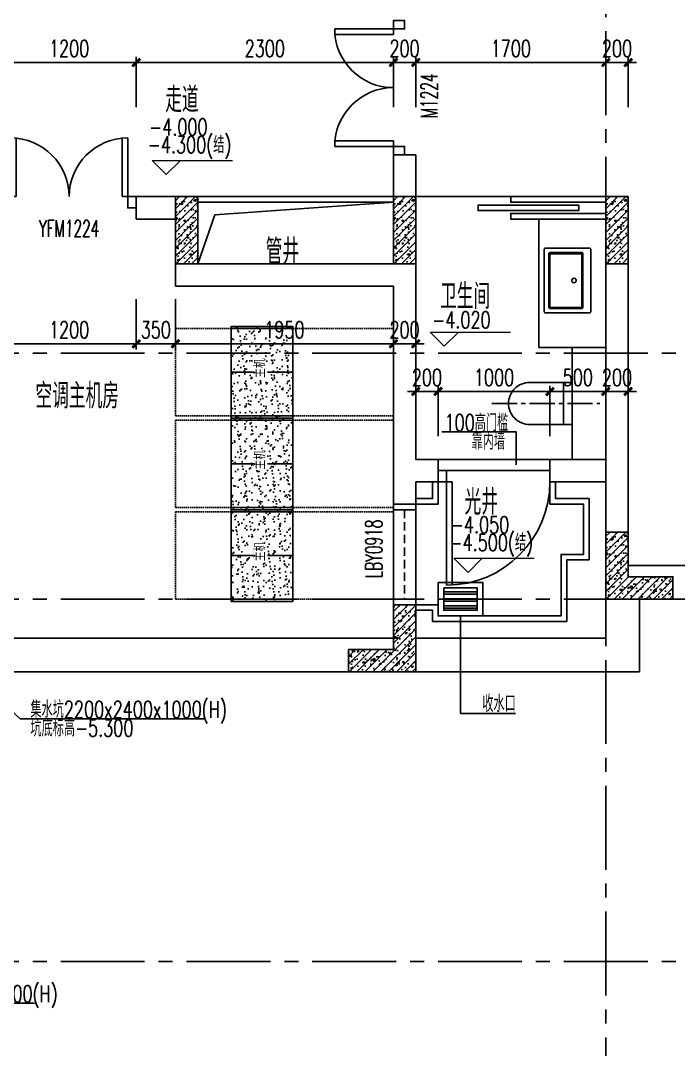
# Model space of a CAD drawing. Extents: x -395226 to -176901, y -140672 to 68263.
# Drawn here: x -380558 to -374675, y 41292 to 50495 of the extents above; entities that cross this region are included whole.
import ezdxf
from ezdxf.enums import TextEntityAlignment as Align

# ---------------------------------------------------------------- set-up
doc = ezdxf.new("R2010")
doc.units = 0
doc.header["$LTSCALE"] = 1000
doc.header["$MEASUREMENT"] = 0
for name, pattern in [('ACAD_ISO08W100', [36, 24, -3, 6, -3]), ('HIDDEN', [0.375, 0.25, -0.125]), ('HIDDEN2', [0.1875, 0.125, -0.0625]), ('Plans$0$CENTER2', [1.125, 0.75, -0.125, 0.125, -0.125])]:
    doc.linetypes.add(name, pattern=pattern)
doc.layers.get('0').update_dxf_attribs({"linetype": 'CONTINUOUS'})
doc.layers.get('Defpoints').update_dxf_attribs({"linetype": 'CONTINUOUS'})
for name, color, linetype in [('A-COLUMN', 1, 'CONTINUOUS'), ('A-COLUMN-hatch', 252, 'CONTINUOUS'), ('A-DIM', 201, 'CONTINUOUS'), ('A-DOTE', 8, 'ACAD_ISO08W100'), ('A-FIN-GRAN', 34, 'CONTINUOUS'), ('A-FUR', 251, 'CONTINUOUS'), ('A-LINE', 8, 'CONTINUOUS'), ('A-LVTRY', 147, 'CONTINUOUS'), ('A-NOTE', 150, 'CONTINUOUS'), ('A-RAIN', 6, 'CONTINUOUS'), ('A-TEXT-CN', 31, 'CONTINUOUS'), ('A-WALL', 2, 'CONTINUOUS'), ('A-WINDOW', 4, 'CONTINUOUS'), ('A-WINDOW-TEXT', 93, 'CONTINUOUS'), ('Plans$0$Grid', 9, 'Plans$0$CENTER2')]:
    doc.layers.add(name, color=color, linetype=linetype)
doc.layers.add('A-LEVEL', color=135, linetype='CONTINUOUS', lineweight=0)
doc.styles.add('_HZTXT', font='tjromans.shx', dxfattribs={"width": 0.7, "bigfont": 'tjhztxt.shx'})
doc.styles.add('DIM_FONT', font='SIMPLEX', dxfattribs={"width": 0.7, "bigfont": 'GBCBIG'})
doc.styles.add('Plans$0$Plans$0$HZF', font='ROMANS2.shx', dxfattribs={"width": 0.7, "bigfont": 'HZDF2.shx'})
doc.styles.add('PRC-S', font='tjromans.shx', dxfattribs={"width": 0.7, "bigfont": 'tjhztxt.shx'})
doc.styles.add('TJHZTXT', font='tjromans.shx', dxfattribs={"width": 0.8, "bigfont": 'tjhztxt.shx'})
doc.styles.add('zjz', font='tjromans.shx', dxfattribs={"width": 0.7, "height": 500, "bigfont": 'tjhztxt.shx'})
doc.dimstyles.new('DIM100', dxfattribs={"dimscale": 100, "dimtxt": 3, "dimasz": 0.01, "dimexe": 1, "dimexo": 1, "dimgap": 1, "dimtad": 1, "dimdec": 0, "dimzin": 0, "dimdsep": 46, "dimtxsty": 'DIM_FONT', "dimblk1": '_DIMX', "dimblk2": '_DIMX', "dimsah": 1, "dimcen": 0.01, "dimclrd": 256, "dimclre": 256, "dimclrt": 7, "dimadec": 0, "dimazin": 0, "dimtfac": 1, "dimtdec": 0, "dimtix": 1, "dimtmove": 2, "dimatfit": 3, "dimldrblk": '_DIMX', "dimfxl": 0, "dimtolj": 1, "dimtzin": 5, "dimarcsym": 0})

# ---------------------------------------------------------------- blocks, each defined once
blk = doc.blocks.new('Grid')
at = {"layer": 'Plans$0$Grid', "color": 8}
for p, q in [((-10948.2, 23320), (-10948.2, -15380)), ((-28198.2, 11440), (8601.8, 11440)), ((-28198.2, 9240), (8601.8, 9240)), ((-28198.2, 6000), (8601.8, 6000))]:
    blk.add_line(p, q, dxfattribs=at)
blk = doc.blocks.new('Plans$0$duravit-built in wash basin_03175800_plan')
at = {"ltscale": 400}
for points in [[(-415, 280), (-415, -280, 0.414214), (-405, -290), (-10, -290, 0.414214), (0, -280), (0, 280, 0.414214), (-10, 290), (-405, 290, 0.414214)], [(-375, 240), (-375, -240, 0.414214), (-365, -250), (-80, -250, 0.414214), (-70, -240), (-70, 240, 0.414214), (-80, 250), (-365, 250, 0.414214)]]:
    blk.add_lwpolyline(points, format="xyb", close=True, dxfattribs=at)
blk.add_lwpolyline([(-365, 240), (-365, -240), (-80, -240), (-80, 240)], close=True, dxfattribs=at)
blk.add_circle((-150, 0), 20, dxfattribs=at)
blk = doc.blocks.new('Plans$0$CLOSET P')
blk.add_lwpolyline([(382.5, 187.5), (0, 187.5), (0, -187.5), (382.5, -187.5, 0.414214), (570, 0), (570, 0, 0.414214)], format="xyb", close=True)
blk.add_lwpolyline([(80, -187.5), (80, 187.5)])
at = {"color": 8, "linetype": 'Plans$0$CENTER2', "ltscale": 0.3}
blk.add_lwpolyline([(718.8, 0), (-245.5, 0)], dxfattribs=at)
blk = doc.blocks.new('Plans$0$Plans$0$a')
h = blk.add_hatch()
h.set_pattern_fill('AR-SAND', color=256, scale=50, style=0)
h.set_pattern_definition([(37.5, (0, 0), (-3.149668, 96.3411885), [0, -76, 0, -85, 0, -81.25]), (7.5, (0, 0), (88.488835, 141.107303), [0, -41, 0, -68.5, 0, -26.25]), (327.5, (-61.5, 0), (155.707093, 0.2829527), [0, -25, 0, -90, 0, -117.5]), (317.5, (-61.5, 0), (150.30633, 43.883778), [0, -12.5, 0, -59, 0, -67.5])])
h.paths.add_polyline_path([(-217850.1, 1277689.8), (-217850.1, 1277139.8), (-217070.1, 1277139.8), (-217070.1, 1277689.8)])
h.paths.add_polyline_path([(-217850.1, 1277689.8), (-217870.1, 1277689.8), (-217870.1, 1277139.8), (-217850.1, 1277139.8)])
h.paths.add_polyline_path([(-217050.1, 1277689.8), (-217070.1, 1277689.8), (-217070.1, 1277139.8), (-217050.1, 1277139.8)])
h.paths.add_polyline_path([(-217535.9, 1277359), (-217336.5, 1277359), (-217336.5, 1277509), (-217535.9, 1277509)], flags=24)
for p, q in [((-217460.1, 1277689.8), (-217460.1, 1277482.1)), ((-217460.1, 1277364.9), (-217460.1, 1277139.8))]:
    blk.add_line(p, q)
at = {"linetype": 'HIDDEN2', "ltscale": 0.1}
for points in [[(-217850.1, 1277689.8), (-217070.1, 1277689.8), (-217070.1, 1278189.8), (-217850.1, 1278189.8)], [(-217850.1, 1277139.8), (-217070.1, 1277139.8), (-217070.1, 1276239.8), (-217850.1, 1276239.8)]]:
    blk.add_lwpolyline(points, close=True, dxfattribs=at)
for points in [[(-217870.1, 1277689.8), (-217850.1, 1277689.8), (-217850.1, 1277139.8), (-217870.1, 1277139.8)], [(-217850.1, 1277139.8), (-217070.1, 1277139.8), (-217070.1, 1277689.8), (-217850.1, 1277689.8)], [(-217070.1, 1277689.8), (-217050.1, 1277689.8), (-217050.1, 1277139.8), (-217070.1, 1277139.8)]]:
    blk.add_lwpolyline(points, close=True)
at = {"style": 'Plans$0$Plans$0$HZF', "width": 0.7}
blk.add_text('主机', height=100, dxfattribs=at).set_placement((-217510.9, 1277384))
blk = doc.blocks.new('D12')
for p, q in [((75, 0), (75, 525)), ((125, 0), (125, 522.6)), ((1075, 0), (1075, 522.6)), ((1125, 0), (1125, 525)), ((75, 0), (125, 0)), ((1125, 0), (1075, 0))]:
    blk.add_line(p, q)
for points in [[(75, 0), (0, 0), (0, -100), (75, -100)], [(1125, 0), (1200, 0), (1200, -100), (1125, -100)]]:
    blk.add_lwpolyline(points, close=True)
for centre, start, end in [((75, 0), 0, 90), ((1125, 0), 90, 180)]:
    blk.add_arc(centre, 525, start, end)
blk = doc.blocks.new('D10')
for p, q in [((75, 0), (75, 925)), ((125, 0), (125, 923.64766)), ((75, 0), (125, 0))]:
    blk.add_line(p, q)
blk.add_lwpolyline([(75, 0), (0, 0), (0, -100), (75, -100)], close=True)
blk.add_arc((75, 0), 925, 0, 90)
blk = doc.blocks.new('dr-1000_swing')
at = {"layer": 'A-WINDOW', "xscale": -1, "rotation": 270}
blk.add_blockref('D10', (100, 0), dxfattribs=at)
blk = doc.blocks.new('Columes_-1F')
at = {"layer": 'A-COLUMN-hatch'}
h = blk.add_hatch(dxfattribs=at)
h.set_pattern_fill('钢筋混凝土', color=256, scale=20, style=0)
h.set_pattern_definition([(45, (-6279.38, 23040), (-35.3553, 35.3553), []), (50, (-6279.38, 23040), (143.452, -12.55), [15, -165]), (355, (-6279.38, 23040), (-27.75, 150.44), [12, -132]), (100.451, (-6267.43, 23038.95), (115.702, 137.888), [12.748, -140.228]), (46.184, (-6279.38, 23080), (213.45, -33.104), [22.5, -247.5]), (96.636, (-6261.6, 23077.24), (186.93, 194.82), [19.12, -210.34]), (351.184, (-6279.38, 23080), (186.93, 194.82), [18, -198]), (21, (-6259.38, 23070), (119.381, -80.524), [15, -165]), (326, (-6259.38, 23070), (48.663, 145.03), [12, -132]), (71.451, (-6249.43, 23063.29), (168.045, 64.506), [12.748, -140.228]), (37.5, (-6279.38, 23040), (2.432, 66.5788), [0, -130.4, 0, -134, 0, -132.5]), (7.5, (-6279.38, 23040), (52.614, 78.882), [0, -76.4, 0, -127.4, 0, -50.5]), (327.5, (-6323.98, 23040), (106.7645, -4.511), [0, -50, 0, -156, 0, -207]), (317.5, (-6343.98, 23040), (116.637, 20.021), [0, -65, 0, -103.6, 0, -147])])
h.paths.add_polyline_path([(-6279.4, 23040), (-6079.4, 23040), (-6079.4, 23640), (-6279.4, 23640)])
h = blk.add_hatch(dxfattribs=at)
h.set_pattern_fill('钢筋混凝土', color=256, scale=20, style=0)
h.set_pattern_definition([(45, (-4329.38, 23040), (-35.3553, 35.3553), []), (50, (-4329.38, 23040), (143.452, -12.55), [15, -165]), (355, (-4329.38, 23040), (-27.75, 150.44), [12, -132]), (100.451, (-4317.43, 23038.95), (115.702, 137.888), [12.748, -140.228]), (46.184, (-4329.38, 23080), (213.45, -33.104), [22.5, -247.5]), (96.636, (-4311.6, 23077.24), (186.93, 194.82), [19.12, -210.34]), (351.184, (-4329.38, 23080), (186.93, 194.82), [18, -198]), (21, (-4309.38, 23070), (119.381, -80.524), [15, -165]), (326, (-4309.38, 23070), (48.663, 145.03), [12, -132]), (71.451, (-4299.43, 23063.29), (168.045, 64.506), [12.748, -140.228]), (37.5, (-4329.38, 23040), (2.432, 66.5788), [0, -130.4, 0, -134, 0, -132.5]), (7.5, (-4329.38, 23040), (52.614, 78.882), [0, -76.4, 0, -127.4, 0, -50.5]), (327.5, (-4373.98, 23040), (106.7645, -4.511), [0, -50, 0, -156, 0, -207]), (317.5, (-4393.98, 23040), (116.637, 20.021), [0, -65, 0, -103.6, 0, -147])])
h.paths.add_polyline_path([(-4329.4, 23040), (-4129.4, 23040), (-4129.4, 23640), (-4329.4, 23640)])
h = blk.add_hatch(dxfattribs=at)
h.set_pattern_fill('钢筋混凝土', color=256, scale=20, style=0)
h.set_pattern_definition([(45, (-2429.38, 23040), (-35.3553, 35.3553), []), (50, (-2429.38, 23040), (143.452, -12.55), [15, -165]), (355, (-2429.38, 23040), (-27.75, 150.44), [12, -132]), (100.451, (-2417.43, 23038.95), (115.702, 137.888), [12.748, -140.228]), (46.184, (-2429.38, 23080), (213.45, -33.104), [22.5, -247.5]), (96.636, (-2411.6, 23077.24), (186.93, 194.82), [19.12, -210.34]), (351.184, (-2429.38, 23080), (186.93, 194.82), [18, -198]), (21, (-2409.38, 23070), (119.381, -80.524), [15, -165]), (326, (-2409.38, 23070), (48.663, 145.03), [12, -132]), (71.451, (-2399.43, 23063.29), (168.045, 64.506), [12.748, -140.228]), (37.5, (-2429.38, 23040), (2.432, 66.5788), [0, -130.4, 0, -134, 0, -132.5]), (7.5, (-2429.38, 23040), (52.614, 78.882), [0, -76.4, 0, -127.4, 0, -50.5]), (327.5, (-2473.98, 23040), (106.7645, -4.511), [0, -50, 0, -156, 0, -207]), (317.5, (-2493.98, 23040), (116.637, 20.021), [0, -65, 0, -103.6, 0, -147])])
h.paths.add_polyline_path([(-2429.4, 23040), (-2229.4, 23040), (-2229.4, 23640), (-2429.4, 23640)])
h = blk.add_hatch(dxfattribs=at)
h.set_pattern_fill('钢筋混凝土', color=256, scale=20, style=0)
h.set_pattern_definition([(45, (-2429.38, 20040), (-35.3553, 35.3553), []), (50, (-2429.38, 20040), (143.452, -12.55), [15, -165]), (355, (-2429.38, 20040), (-27.75, 150.438), [12, -132]), (100.451, (-2417.43, 20038.95), (115.702, 137.888), [12.748, -140.228]), (46.184, (-2429.38, 20080), (213.45, -33.104), [22.5, -247.5]), (96.636, (-2411.6, 20077.24), (186.93, 194.824), [19.12, -210.343]), (351.184, (-2429.38, 20080), (186.93, 194.824), [18, -198]), (21, (-2409.38, 20070), (119.381, -80.524), [15, -165]), (326, (-2409.38, 20070), (48.663, 145.03), [12, -132]), (71.451, (-2399.43, 20063.29), (168.045, 64.506), [12.748, -140.228]), (37.5, (-2429.38, 20040), (2.432, 66.5788), [0, -130.4, 0, -134, 0, -132.5]), (7.5, (-2429.38, 20040), (52.614, 78.8823), [0, -76.4, 0, -127.4, 0, -50.5]), (327.5, (-2473.98, 20040), (106.7645, -4.511), [0, -50, 0, -156, 0, -207]), (317.5, (-2493.98, 20040), (116.637, 20.021), [0, -65, 0, -103.6, 0, -147])])
h.paths.add_polyline_path([(-2429.4, 20640), (-2429.4, 20040), (-1829.4, 20040), (-1829.4, 20240), (-2229.4, 20240), (-2229.4, 20640)])
h = blk.add_hatch(dxfattribs=at)
h.set_pattern_fill('钢筋混凝土', color=256, scale=20, style=0)
h.set_pattern_definition([(45, (-4729.38, 19390), (-35.3553, 35.3553), []), (50, (-4729.38, 19390), (143.452, -12.55), [15, -165]), (355, (-4729.38, 19390), (-27.75, 150.438), [12, -132]), (100.451, (-4717.43, 19388.95), (115.702, 137.888), [12.748, -140.228]), (46.184, (-4729.38, 19430), (213.45, -33.104), [22.5, -247.5]), (96.636, (-4711.6, 19427.24), (186.93, 194.824), [19.12, -210.343]), (351.184, (-4729.38, 19430), (186.93, 194.824), [18, -198]), (21, (-4709.38, 19420), (119.381, -80.524), [15, -165]), (326, (-4709.38, 19420), (48.663, 145.03), [12, -132]), (71.451, (-4699.43, 19413.29), (168.045, 64.506), [12.748, -140.228]), (37.5, (-4729.38, 19390), (2.432, 66.5788), [0, -130.4, 0, -134, 0, -132.5]), (7.5, (-4729.38, 19390), (52.614, 78.8823), [0, -76.4, 0, -127.4, 0, -50.5]), (327.5, (-4773.98, 19390), (106.7645, -4.511), [0, -50, 0, -156, 0, -207]), (317.5, (-4793.98, 19390), (116.637, 20.021), [0, -65, 0, -103.6, 0, -147])])
h.paths.add_polyline_path([(-4129.4, 19990), (-4129.4, 19390), (-4729.4, 19390), (-4729.4, 19590), (-4329.4, 19590), (-4329.4, 19990)])
for points in [[(-6279.4, 23040), (-6079.4, 23040), (-6079.4, 23640), (-6279.4, 23640)], [(-4329.4, 23040), (-4129.4, 23040), (-4129.4, 23640), (-4329.4, 23640)], [(-2429.4, 23040), (-2229.4, 23040), (-2229.4, 23640), (-2429.4, 23640)], [(-2429.4, 20640), (-2429.4, 20040), (-1829.4, 20040), (-1829.4, 20240), (-2229.4, 20240), (-2229.4, 20640)], [(-4129.4, 19990), (-4129.4, 19390), (-4729.4, 19390), (-4729.4, 19590), (-4329.4, 19590), (-4329.4, 19990)]]:
    blk.add_lwpolyline(points, close=True)
blk = doc.blocks.new('A$C27EA7CCC')
at = {"layer": 'A-LEVEL', "linetype": 'ByBlock'}
blk.add_lwpolyline([(1018, 509), (509, 0), (0, 509), (2880, 509)], dxfattribs=at)
at = {"layer": 'A-LEVEL', "style": 'zjz', "width": 0.7}
for tag, p in [('-6.000（建筑）', (3635, 1346)), ('-6.300（结构）', (3635, 645))]:
    blk.add_attdef(tag, text='', height=600, dxfattribs=at).set_placement(p, align=Align.RIGHT)
blk = doc.blocks.new('window@900')
for p, q in [((-200, -400), (-200, 400)), ((0, 400), (0, -400))]:
    blk.add_line(p, q)
at = {"linetype": 'HIDDEN', "ltscale": 0.3}
blk.add_line((-100, 400), (-100, -400), dxfattribs=at)
for points in [[(0, 450), (-200, 450), (-200, 400), (0, 400)], [(0, -400), (-200, -400), (-200, -450), (0, -450)]]:
    blk.add_lwpolyline(points, close=True)
blk = doc.blocks.new('_DIMX')
blk.add_line((-150, 0), (150, 0))
at = {"const_width": 50}
blk.add_lwpolyline([(-70, -70), (70, 70)], dxfattribs=at)
blk = doc.blocks.new('*D1073')
at = {"layer": 'A-DIM', "lineweight": -2}
for p, q in [((-377024.2, 49719.8), (-377024.2, 50169.8)), ((-375324.2, 49719.8), (-375324.2, 50169.8)), ((-375324.7, 50119.8), (-377023.7, 50119.8))]:
    blk.add_line(p, q, dxfattribs=at)
at = {"layer": 'Defpoints', "color": 0}
for p in [(-377024.2, 50119.8), (-377024.2, 49669.8), (-375324.2, 49669.8)]:
    blk.add_point(p, dxfattribs=at)
at = {"layer": 'A-DIM', "lineweight": -2, "xscale": 0.5, "yscale": 0.5, "zscale": 0.5}
for p, rotation in [((-377024.2, 50119.8), 179.999999806625), ((-375324.2, 50119.8), 359.9999998066251)]:
    blk.add_blockref('_DIMX', p, dxfattribs=dict(at, rotation=rotation))
at = {"layer": 'A-DIM', "insert": (-376174.2, 50244.8), "char_height": 150, "attachment_point": 5, "rotation": 360, "style": 'DIM_FONT'}
blk.add_mtext('\\A1;1700', dxfattribs=at)
blk = doc.blocks.new('*D1074')
at = {"layer": 'A-DIM', "lineweight": -2}
for p, q in [((-375324.2, 49719.8), (-375324.2, 50169.8)), ((-375124.2, 49719.8), (-375124.2, 50169.8)), ((-375324.7, 50119.8), (-375325.2, 50119.8)), ((-375324.2, 50119.8), (-375124.2, 50119.8)), ((-375123.7, 50119.8), (-375123.2, 50119.8))]:
    blk.add_line(p, q, dxfattribs=at)
at = {"layer": 'Defpoints', "color": 0}
for p in [(-375124.2, 50119.8), (-375324.2, 49669.8), (-375124.2, 49669.8)]:
    blk.add_point(p, dxfattribs=at)
at = {"layer": 'A-DIM', "lineweight": -2, "xscale": 0.5, "yscale": 0.5, "zscale": 0.5}
blk.add_blockref('_DIMX', (-375324.2, 50119.8), dxfattribs=at)
at = {"layer": 'A-DIM', "lineweight": -2, "xscale": 0.5, "yscale": 0.5, "zscale": 0.5, "rotation": 180}
blk.add_blockref('_DIMX', (-375124.2, 50119.8), dxfattribs=at)
at = {"layer": 'A-DIM', "insert": (-375224.2, 50244.8), "char_height": 150, "attachment_point": 5, "style": 'DIM_FONT'}
blk.add_mtext('\\A1;200', dxfattribs=at)
blk = doc.blocks.new('*D1075')
at = {"layer": 'A-DIM', "lineweight": -2}
for p, q in [((-380724.2, 49719.8), (-380724.2, 50169.8)), ((-379524.2, 49719.8), (-379524.2, 50169.8)), ((-380723.7, 50119.8), (-379524.7, 50119.8))]:
    blk.add_line(p, q, dxfattribs=at)
at = {"layer": 'Defpoints', "color": 0}
for p in [(-379524.2, 50119.8), (-380724.2, 49669.8), (-379524.2, 49669.8)]:
    blk.add_point(p, dxfattribs=at)
at = {"layer": 'A-DIM', "lineweight": -2, "xscale": 0.5, "yscale": 0.5, "zscale": 0.5, "rotation": 180}
blk.add_blockref('_DIMX', (-380724.2, 50119.8), dxfattribs=at)
at = {"layer": 'A-DIM', "lineweight": -2, "xscale": 0.5, "yscale": 0.5, "zscale": 0.5}
blk.add_blockref('_DIMX', (-379524.2, 50119.8), dxfattribs=at)
at = {"layer": 'A-DIM', "insert": (-380124.2, 50244.8), "char_height": 150, "attachment_point": 5, "style": 'DIM_FONT'}
blk.add_mtext('\\A1;1200', dxfattribs=at)
blk = doc.blocks.new('*D1076')
at = {"layer": 'A-DIM', "lineweight": -2}
for p, q in [((-377224.2, 49719.8), (-377224.2, 50169.8)), ((-377024.2, 49719.8), (-377024.2, 50169.8)), ((-377224.7, 50119.8), (-377225.2, 50119.8)), ((-377224.2, 50119.8), (-377024.2, 50119.8)), ((-377023.7, 50119.8), (-377023.2, 50119.8))]:
    blk.add_line(p, q, dxfattribs=at)
at = {"layer": 'Defpoints', "color": 0}
for p in [(-377024.2, 50119.8), (-377224.2, 49669.8), (-377024.2, 49669.8)]:
    blk.add_point(p, dxfattribs=at)
at = {"layer": 'A-DIM', "lineweight": -2, "xscale": 0.5, "yscale": 0.5, "zscale": 0.5}
blk.add_blockref('_DIMX', (-377224.2, 50119.8), dxfattribs=at)
at = {"layer": 'A-DIM', "lineweight": -2, "xscale": 0.5, "yscale": 0.5, "zscale": 0.5, "rotation": 180}
blk.add_blockref('_DIMX', (-377024.2, 50119.8), dxfattribs=at)
at = {"layer": 'A-DIM', "insert": (-377124.2, 50244.8), "char_height": 150, "attachment_point": 5, "style": 'DIM_FONT'}
blk.add_mtext('\\A1;200', dxfattribs=at)
blk = doc.blocks.new('*D1077')
at = {"layer": 'A-DIM', "lineweight": -2}
for p, q in [((-379524.2, 49719.8), (-379524.2, 50169.8)), ((-377224.2, 49719.8), (-377224.2, 50169.8)), ((-377224.7, 50119.8), (-379523.7, 50119.8))]:
    blk.add_line(p, q, dxfattribs=at)
at = {"layer": 'Defpoints', "color": 0}
for p in [(-379524.2, 50119.8), (-379524.2, 49669.8), (-377224.2, 49669.8)]:
    blk.add_point(p, dxfattribs=at)
at = {"layer": 'A-DIM', "lineweight": -2, "xscale": 0.5, "yscale": 0.5, "zscale": 0.5}
for p, rotation in [((-379524.2, 50119.8), 180.000000166774), ((-377224.2, 50119.8), 1.667740345823177e-07)]:
    blk.add_blockref('_DIMX', p, dxfattribs=dict(at, rotation=rotation))
at = {"layer": 'A-DIM', "insert": (-378374.2, 50244.8), "char_height": 150, "attachment_point": 5, "rotation": 0, "style": 'DIM_FONT'}
blk.add_mtext('\\A1;2300', dxfattribs=at)
blk = doc.blocks.new('*D1080')
at = {"layer": 'A-DIM', "lineweight": -2}
for p, q in [((-380724.2, 48003.5), (-380724.2, 47553.5)), ((-379524.2, 48003.5), (-379524.2, 47553.5)), ((-379524.7, 47603.5), (-380723.7, 47603.5))]:
    blk.add_line(p, q, dxfattribs=at)
at = {"layer": 'Defpoints', "color": 0}
for p in [(-380724.2, 48053.5), (-379524.2, 48053.5), (-380724.2, 47603.5)]:
    blk.add_point(p, dxfattribs=at)
at = {"layer": 'A-DIM', "lineweight": -2, "xscale": 0.5, "yscale": 0.5, "zscale": 0.5}
for p, rotation in [((-380724.2, 47603.5), 180.0000000644607), ((-379524.2, 47603.5), 6.446067679632961e-08)]:
    blk.add_blockref('_DIMX', p, dxfattribs=dict(at, rotation=rotation))
at = {"layer": 'A-DIM', "insert": (-380124.2, 47728.5), "char_height": 150, "attachment_point": 5, "rotation": 0, "style": 'DIM_FONT'}
blk.add_mtext('\\A1;1200', dxfattribs=at)
blk = doc.blocks.new('*D1081')
at = {"layer": 'A-DIM', "lineweight": -2}
for p, q in [((-379524.2, 48003.5), (-379524.2, 47553.5)), ((-379174.2, 48003.5), (-379174.2, 47553.5)), ((-379524.7, 47603.5), (-379525.2, 47603.5)), ((-379174.2, 47603.5), (-379524.2, 47603.5)), ((-379173.7, 47603.5), (-379173.2, 47603.5))]:
    blk.add_line(p, q, dxfattribs=at)
at = {"layer": 'Defpoints', "color": 0}
for p in [(-379524.2, 48053.5), (-379174.2, 48053.5), (-379524.2, 47603.5)]:
    blk.add_point(p, dxfattribs=at)
at = {"layer": 'A-DIM', "lineweight": -2, "xscale": 0.5, "yscale": 0.5, "zscale": 0.5}
for p, rotation in [((-379524.2, 47603.5), 359.9999997789967), ((-379174.2, 47603.5), 179.9999997789967)]:
    blk.add_blockref('_DIMX', p, dxfattribs=dict(at, rotation=rotation))
at = {"layer": 'A-DIM', "insert": (-379349.2, 47728.5), "char_height": 150, "attachment_point": 5, "rotation": 360, "style": 'DIM_FONT'}
blk.add_mtext('\\A1;350', dxfattribs=at)
blk = doc.blocks.new('*D1082')
at = {"layer": 'A-DIM', "lineweight": -2}
for p, q in [((-379174.2, 48003.5), (-379174.2, 47553.5)), ((-377224.2, 48003.5), (-377224.2, 47553.5)), ((-377224.7, 47603.5), (-379173.7, 47603.5))]:
    blk.add_line(p, q, dxfattribs=at)
at = {"layer": 'Defpoints', "color": 0}
for p in [(-379174.2, 48053.5), (-377224.2, 48053.5), (-379174.2, 47603.5)]:
    blk.add_point(p, dxfattribs=at)
at = {"layer": 'A-DIM', "lineweight": -2, "xscale": 0.5, "yscale": 0.5, "zscale": 0.5}
for p, rotation in [((-379174.2, 47603.5), 180.0000000396675), ((-377224.2, 47603.5), 3.966746930927911e-08)]:
    blk.add_blockref('_DIMX', p, dxfattribs=dict(at, rotation=rotation))
at = {"layer": 'A-DIM', "insert": (-378199.2, 47728.5), "char_height": 150, "attachment_point": 5, "rotation": 0, "style": 'DIM_FONT'}
blk.add_mtext('\\A1;1950', dxfattribs=at)
blk = doc.blocks.new('*D1084')
at = {"layer": 'A-DIM', "lineweight": -2}
for p, q in [((-375324.2, 46777.5), (-375324.2, 47227.5)), ((-375124.2, 46777.5), (-375124.2, 47227.5)), ((-375324.7, 47177.5), (-375325.2, 47177.5)), ((-375324.2, 47177.5), (-375124.2, 47177.5)), ((-375123.7, 47177.5), (-375123.2, 47177.5))]:
    blk.add_line(p, q, dxfattribs=at)
at = {"layer": 'Defpoints', "color": 0}
for p in [(-375124.2, 47177.5), (-375324.2, 46727.5), (-375124.2, 46727.5)]:
    blk.add_point(p, dxfattribs=at)
at = {"layer": 'A-DIM', "lineweight": -2, "xscale": 0.5, "yscale": 0.5, "zscale": 0.5}
blk.add_blockref('_DIMX', (-375324.2, 47177.5), dxfattribs=at)
at = {"layer": 'A-DIM', "lineweight": -2, "xscale": 0.5, "yscale": 0.5, "zscale": 0.5, "rotation": 180}
blk.add_blockref('_DIMX', (-375124.2, 47177.5), dxfattribs=at)
at = {"layer": 'A-DIM', "insert": (-375224.2, 47302.5), "char_height": 150, "attachment_point": 5, "style": 'DIM_FONT'}
blk.add_mtext('\\A1;200', dxfattribs=at)
blk = doc.blocks.new('*D1085')
at = {"layer": 'A-DIM', "lineweight": -2}
for p, q in [((-375824.2, 46777.5), (-375824.2, 47227.5)), ((-375324.2, 46777.5), (-375324.2, 47227.5)), ((-375823.7, 47177.5), (-375324.7, 47177.5))]:
    blk.add_line(p, q, dxfattribs=at)
at = {"layer": 'Defpoints', "color": 0}
for p in [(-375324.2, 47177.5), (-375824.2, 46727.5), (-375324.2, 46727.5)]:
    blk.add_point(p, dxfattribs=at)
at = {"layer": 'A-DIM', "lineweight": -2, "xscale": 0.5, "yscale": 0.5, "zscale": 0.5, "rotation": 180}
blk.add_blockref('_DIMX', (-375824.2, 47177.5), dxfattribs=at)
at = {"layer": 'A-DIM', "lineweight": -2, "xscale": 0.5, "yscale": 0.5, "zscale": 0.5}
blk.add_blockref('_DIMX', (-375324.2, 47177.5), dxfattribs=at)
at = {"layer": 'A-DIM', "insert": (-375574.2, 47302.5), "char_height": 150, "attachment_point": 5, "style": 'DIM_FONT'}
blk.add_mtext('\\A1;500', dxfattribs=at)
blk = doc.blocks.new('*D1086')
at = {"layer": 'A-DIM', "lineweight": -2}
for p, q in [((-377224.2, 48003.5), (-377224.2, 47553.5)), ((-377024.2, 48003.5), (-377024.2, 47553.5)), ((-377224.7, 47603.5), (-377225.2, 47603.5)), ((-377024.2, 47603.5), (-377224.2, 47603.5)), ((-377023.7, 47603.5), (-377023.2, 47603.5))]:
    blk.add_line(p, q, dxfattribs=at)
at = {"layer": 'Defpoints', "color": 0}
for p in [(-377224.2, 48053.5), (-377024.2, 48053.5), (-377224.2, 47603.5)]:
    blk.add_point(p, dxfattribs=at)
at = {"layer": 'A-DIM', "lineweight": -2, "xscale": 0.5, "yscale": 0.5, "zscale": 0.5}
for p, rotation in [((-377224.2, 47603.5), 3.867577901542092e-07), ((-377024.2, 47603.5), 180.0000003867578)]:
    blk.add_blockref('_DIMX', p, dxfattribs=dict(at, rotation=rotation))
at = {"layer": 'A-DIM', "insert": (-377124.2, 47728.5), "char_height": 150, "attachment_point": 5, "rotation": 0, "style": 'DIM_FONT'}
blk.add_mtext('\\A1;200', dxfattribs=at)
blk = doc.blocks.new('*D1090')
at = {"layer": 'A-DIM', "lineweight": -2}
for p, q in [((-376824.2, 46777.5), (-376824.2, 47227.5)), ((-375824.2, 46777.5), (-375824.2, 47227.5)), ((-375824.7, 47177.5), (-376823.7, 47177.5))]:
    blk.add_line(p, q, dxfattribs=at)
at = {"layer": 'Defpoints', "color": 0}
for p in [(-376824.2, 47177.5), (-376824.2, 46727.5), (-375824.2, 46727.5)]:
    blk.add_point(p, dxfattribs=at)
at = {"layer": 'A-DIM', "lineweight": -2, "xscale": 0.5, "yscale": 0.5, "zscale": 0.5}
for p, rotation in [((-376824.2, 47177.5), 179.9999999226493), ((-375824.2, 47177.5), 359.9999999226493)]:
    blk.add_blockref('_DIMX', p, dxfattribs=dict(at, rotation=rotation))
at = {"layer": 'A-DIM', "insert": (-376324.2, 47302.5), "char_height": 150, "attachment_point": 5, "rotation": 360, "style": 'DIM_FONT'}
blk.add_mtext('\\A1;1000', dxfattribs=at)
blk = doc.blocks.new('*D1091')
at = {"layer": 'A-DIM', "lineweight": -2}
for p, q in [((-377024.2, 46777.5), (-377024.2, 47227.5)), ((-376824.2, 46777.5), (-376824.2, 47227.5)), ((-377024.7, 47177.5), (-377025.2, 47177.5)), ((-376824.2, 47177.5), (-377024.2, 47177.5)), ((-376823.7, 47177.5), (-376823.2, 47177.5))]:
    blk.add_line(p, q, dxfattribs=at)
at = {"layer": 'Defpoints', "color": 0}
for p in [(-377024.2, 47177.5), (-377024.2, 46727.5), (-376824.2, 46727.5)]:
    blk.add_point(p, dxfattribs=at)
at = {"layer": 'A-DIM', "lineweight": -2, "xscale": 0.5, "yscale": 0.5, "zscale": 0.5}
for p, rotation in [((-377024.2, 47177.5), 359.9999996132423), ((-376824.2, 47177.5), 179.9999996132422)]:
    blk.add_blockref('_DIMX', p, dxfattribs=dict(at, rotation=rotation))
at = {"layer": 'A-DIM', "insert": (-376924.2, 47302.5), "char_height": 150, "attachment_point": 5, "rotation": 360, "style": 'DIM_FONT'}
blk.add_mtext('\\A1;200', dxfattribs=at)

msp = doc.modelspace()

# ---------------------------------------------------------------- hatches: boundary and pattern name
at = {"layer": 'A-RAIN'}
h = msp.add_hatch(dxfattribs=at)
h.set_pattern_fill('STEEL', color=256, scale=500, angle=135, style=0)
h.set_pattern_definition([(180, (-248599.924, -24989.386), (-3e-14, -62.5), []), (180, (-248622.02, -25011.48), (-3e-14, -62.5), [])])
h.paths.add_polyline_path([(-376774.2, 45419.8), (-376474.2, 45419.8), (-376474.2, 45219.8), (-376774.2, 45219.8)])

# ---------------------------------------------------------------- linework, layer by layer
at = {"layer": 'A-FIN-GRAN'}
for points in [[(-375824.2, 46369.8), (-375824.2, 46169.8), (-375524.2, 46169.8), (-375524.2, 45719.8), (-375724.2, 45719.8), (-375724.2, 45169.8), (-376824.2, 45169.8), (-376824.2, 45269.8), (-377024.2, 45269.8)], [(-375774.2, 46369.8), (-375774.2, 46219.8), (-375474.2, 46219.8), (-375474.2, 45669.8), (-375674.2, 45669.8), (-375674.2, 45119.8), (-376874.2, 45119.8), (-376874.2, 45219.8), (-377024.2, 45219.8)], [(-376824.2, 46369.8), (-376824.2, 46169.8), (-377024.2, 46169.8)], [(-376874.2, 46369.8), (-376874.2, 46219.8), (-377024.2, 46219.8)]]:
    msp.add_lwpolyline(points, dxfattribs=at)
at = {"layer": 'A-LINE'}
for p, q in [((-378974.2, 48919.8), (-377224.2, 48919.8)), ((-378974.2, 48869.8), (-377224.2, 48869.8))]:
    msp.add_line(p, q, dxfattribs=at)
msp.add_lwpolyline([(-377224.2, 48869.8), (-378820.8, 48756.9), (-378974.2, 48319.8)], dxfattribs=at)
at = {"layer": 'A-LVTRY'}
for p, q in [((-376174.2, 48919.8), (-377024.2, 48919.8)), ((-375924.2, 47569.8), (-375324.2, 47569.8))]:
    msp.add_line(p, q, dxfattribs=at)
for points in [[(-375324.2, 48869.8), (-376174.2, 48869.8), (-376174.2, 48919.8), (-375324.2, 48919.8)], [(-375324.2, 48769.8), (-376174.2, 48769.8), (-376174.2, 48719.8), (-375324.2, 48719.8)], [(-375924.2, 48719.8), (-375924.2, 47569.8)], [(-375624.2, 46569.8), (-375624.2, 47569.8)]]:
    msp.add_lwpolyline(points, dxfattribs=at)
msp.add_lwpolyline([(-375566.8, 48844.8), (-375566.8, 48794.8), (-376466.8, 48794.8), (-376466.8, 48844.8)], close=True, dxfattribs=at)
at = {"layer": 'A-NOTE'}
msp.add_line((-376624.2, 45169.8), (-376624.2, 44296.4), dxfattribs=at)
for points in [[(-376127.4, 46519.8), (-376127.4, 46815.2), (-376791.7, 46815.2)], [(-378920.7, 44250.1), (-380561.1, 44250.1), (-381793.7, 45391.1)], [(-376624.2, 44296.4), (-376624.2, 44296.4), (-376133.5, 44296.4)], [(-380433.8, 41706.4), (-382074.2, 41706.4), (-382074.2, 42879.8)]]:
    msp.add_lwpolyline(points, dxfattribs=at)
at = {"layer": 'A-RAIN'}
msp.add_lwpolyline([(-376824.2, 45469.8), (-376424.2, 45469.8), (-376424.2, 45169.8), (-376824.2, 45169.8)], close=True, dxfattribs=at)
msp.add_lwpolyline([(-376774.2, 45419.8), (-376474.2, 45419.8), (-376474.2, 45219.8), (-376774.2, 45219.8), (-376774.2, 45419.8)], dxfattribs=at)
at = {"layer": 'A-WALL'}
for p, q in [((-377024.2, 49294.8), (-377224.2, 49294.8)), ((-377224.2, 49294.8), (-377224.2, 48319.8)), ((-377024.2, 46569.8), (-377024.2, 49294.8)), ((-378974.2, 48919.8), (-379524.2, 48919.8)), ((-379524.2, 48919.8), (-379524.2, 48719.8)), ((-378974.2, 48319.8), (-378974.2, 48919.8)), ((-375124.2, 48919.8), (-375324.2, 48919.8)), ((-375324.2, 48919.8), (-375324.2, 46569.8)), ((-375124.2, 45619.8), (-375124.2, 48919.8)), ((-379174.2, 48719.8), (-379524.2, 48719.8)), ((-379174.2, 48119.8), (-379174.2, 48719.8)), ((-377224.2, 48319.8), (-378974.2, 48319.8)), ((-377224.2, 48119.8), (-379174.2, 48119.8)), ((-377224.2, 48119.8), (-377224.2, 46169.8)), ((-376824.2, 46569.8), (-377024.2, 46569.8)), ((-376824.2, 46369.8), (-376824.2, 46569.8)), ((-375824.2, 46369.8), (-375824.2, 46569.8)), ((-375824.2, 46569.8), (-375324.2, 46569.8)), ((-376824.2, 46369.8), (-377024.2, 46369.8)), ((-377024.2, 45319.8), (-377024.2, 46369.8)), ((-375824.2, 46369.8), (-375324.2, 46369.8)), ((-375324.2, 46369.8), (-375324.2, 44969.8)), ((-377224.2, 46169.8), (-377224.2, 45269.8)), ((-377024.2, 46169.8), (-377224.2, 46169.8)), ((-361924.2, 45619.8), (-375124.2, 45619.8)), ((-370924.2, 45319.8), (-375024.2, 45319.8)), ((-375024.2, 45319.8), (-375024.2, 44669.8)), ((-377224.2, 45269.8), (-377224.2, 44969.8)), ((-377024.2, 44969.8), (-377024.2, 45269.8)), ((-377224.2, 44969.8), (-381074.2, 44969.8)), ((-375324.2, 44969.8), (-377024.2, 44969.8)), ((-375024.2, 44669.8), (-380974.2, 44669.8))]:
    msp.add_line(p, q, dxfattribs=at)
at = {"layer": 'A-WINDOW', "ltscale": 15}
for p, q in [((-375824.2, 46569.8), (-376824.2, 46569.8)), ((-376824.2, 46469.8), (-375824.2, 46469.8))]:
    msp.add_line(p, q, dxfattribs=at)
at = {"layer": 'Defpoints', "color": 6}
msp.add_lwpolyline([(-370924.2, 52319.8), (-375324.2, 52319.8), (-375324.2, 51169.8), (-381074.2, 51169.8), (-381074.2, 55719.8), (-387074.2, 55719.8), (-387074.2, 52519.8), (-387174.2, 52519.8), (-387174.2, 47319.8), (-386624.2, 47319.8), (-386624.2, 41879.8), (-386424.2, 41879.8), (-386424.2, 41979.8), (-384124.2, 41979.8), (-384124.2, 41579.8), (-383924.2, 41579.8), (-383924.2, 41979.8), (-380674.2, 41979.8), (-380674.2, 42179.8), (-380974.2, 42179.8), (-380974.2, 44669.8), (-375024.2, 44669.8), (-375024.2, 45319.8), (-370924.2, 45319.8)], dxfattribs=at)

# ---------------------------------------------------------------- block references
at = {"layer": 'A-COLUMN'}
msp.add_blockref('Columes_-1F', (-372894.8, 25279.8), dxfattribs=at)
at = {"layer": 'A-DOTE'}
msp.add_blockref('Grid', (-364376, 36079.8), dxfattribs=at)
at = {"layer": 'A-FUR', "rotation": 90}
for p in [(899015.6, 264809.9), (899015.6, 263989.9), (899015.6, 263169.9)]:
    msp.add_blockref('Plans$0$Plans$0$a', p, dxfattribs=at)
at = {"layer": 'A-LEVEL', "linetype": 'ByBlock'}
ref = msp.add_blockref('A$C27EA7CCC', (-379382.1, 49116.9), dxfattribs=dict(at, xscale=0.25, yscale=0.25, zscale=0.25))
ref.add_attrib('-6.300（结构）', '-4.000', dxfattribs={"height": 150, "style": '_HZTXT', "width": 0.7}).set_placement((-378886.2, 49468.1), align=Align.RIGHT)
ref.add_attrib('-6.000（建筑）', '-4.300(结)', dxfattribs={"height": 150, "style": 'TJHZTXT', "width": 0.7}).set_placement((-378672.2, 49309.4), align=Align.RIGHT)
ref = msp.add_blockref('A$C27EA7CCC', (-376896.1, 47581.4), dxfattribs=dict(at, xscale=0.25, yscale=0.25, zscale=0.25))
ref.add_attrib('-6.300（结构）', '-4.020', dxfattribs={"height": 150, "style": '_HZTXT', "width": 0.7}).set_placement((-376354.5, 47742.6), align=Align.RIGHT)
ref = msp.add_blockref('A$C27EA7CCC', (-376683.9, 45558.6), dxfattribs=dict(at, xscale=0.25, yscale=0.25, zscale=0.25))
ref.add_attrib('-6.300（结构）', '-4.050', dxfattribs={"height": 150, "style": '_HZTXT', "width": 0.7}).set_placement((-376187.9, 45909.8), align=Align.RIGHT)
ref.add_attrib('-6.000（建筑）', '-4.500(结)', dxfattribs={"height": 150, "style": 'TJHZTXT', "width": 0.7}).set_placement((-375973.9, 45751), align=Align.RIGHT)
at = {"layer": 'A-LVTRY', "xscale": -1, "rotation": 180}
msp.add_blockref('Plans$0$duravit-built in wash basin_03175800_plan', (-375459.2, 48169.8), dxfattribs=at)
at = {"layer": 'A-LVTRY', "rotation": 180}
msp.add_blockref('Plans$0$CLOSET P', (-375624.2, 47069.8), dxfattribs=at)
at = {"layer": 'A-WINDOW', "ltscale": 15}
for name, p, rotation in [('D12', (-377224.2, 49294.8), 90), ('dr-1000_swing', (-376824.2, 46469.8), 270)]:
    msp.add_blockref(name, p, dxfattribs=dict(at, rotation=rotation))
for name, p in [('D12', (-380724.2, 48919.8)), ('window@900', (-377024.2, 45719.8))]:
    msp.add_blockref(name, p, dxfattribs=at)

# ---------------------------------------------------------------- texts
at = {"layer": 'A-NOTE', "style": 'PRC-S', "width": 0.7}
for s, rotation, p in [('100高门槛', 0, (-376766.5, 46823.5)), ('靠内墙', 360, (-376524.6, 46657)), ('收水口', 360, (-376428.8, 44309.7)), ('集水坑2200x2400x1000(H) ', 0, (-380470.4, 44258.1)), ('坑底标高-5.300', 0, (-380470.4, 44090.9)), ('集水坑1200x1600x1000(H) ', 0, (-381983.5, 41714.4))]:
    msp.add_text(s, height=150, rotation=rotation, dxfattribs=at).set_placement(p)
at = {"layer": 'A-TEXT-CN', "style": 'PRC-S', "width": 0.7}
for s, p in [('走道 ', (-379264.6, 49674.5)), ('管井', (-378365.9, 48316.5)), ('卫生间 ', (-376807.4, 47915.5)), ('空调主机房 ', (-380425.9, 47024.7)), ('光井', (-376587.8, 46075.5))]:
    msp.add_text(s, height=225, dxfattribs=at).set_placement(p)
at = {"layer": 'A-WINDOW-TEXT', "style": '_HZTXT', "oblique": 0.6, "width": 0.6}
for s, p in [('M1224', (-376829.1, 49619.3)), ('LBY0918', (-377324.2, 45505.4))]:
    msp.add_text(s, height=150, rotation=90, dxfattribs=at).set_placement(p)
msp.add_text('YFM1224', height=150, dxfattribs=at).set_placement((-380394.6, 48559.7))

# ---------------------------------------------------------------- dimensions: what is measured, and where the dimension line sits
at = {"layer": 'A-DIM'}
for p1, p2, distance, picture, middle in [((-380724.2, 49669.8), (-379524.2, 49669.8), 450, '*D1075', (-380124.2, 50244.8)), ((-377224.2, 49669.8), (-379524.2, 49669.8), -450, '*D1077', (-378374.2, 50244.8)), ((-377224.2, 49669.8), (-377024.2, 49669.8), 450, '*D1076', (-377124.2, 50244.8)), ((-375324.2, 49669.8), (-377024.2, 49669.8), -450, '*D1073', (-376174.2, 50244.8)), ((-375324.2, 49669.8), (-375124.2, 49669.8), 450, '*D1074', (-375224.2, 50244.8)), ((-379524.2, 48053.5), (-380724.2, 48053.5), 450, '*D1080', (-380124.2, 47728.5)), ((-379174.2, 48053.5), (-379524.2, 48053.5), 450, '*D1081', (-379349.2, 47728.5)), ((-377224.2, 48053.5), (-379174.2, 48053.5), 450, '*D1082', (-378199.2, 47728.5)), ((-377024.2, 48053.5), (-377224.2, 48053.5), 450, '*D1086', (-377124.2, 47728.5)), ((-376824.2, 46727.5), (-377024.2, 46727.5), -450, '*D1091', (-376924.2, 47302.5)), ((-375824.2, 46727.5), (-376824.2, 46727.5), -450, '*D1090', (-376324.2, 47302.5)), ((-375824.2, 46727.5), (-375324.2, 46727.5), 450, '*D1085', (-375574.2, 47302.5)), ((-375324.2, 46727.5), (-375124.2, 46727.5), 450, '*D1084', (-375224.2, 47302.5))]:
    dim = msp.add_aligned_dim(p1=p1, p2=p2, distance=distance, dimstyle='DIM100', override={"dimscale": 50, "dimclrt": 256}, dxfattribs=at)
    dim.commit()
    dim.dimension.update_dxf_attribs({"geometry": picture, "text_midpoint": middle})

doc.saveas('drawing.dxf')
